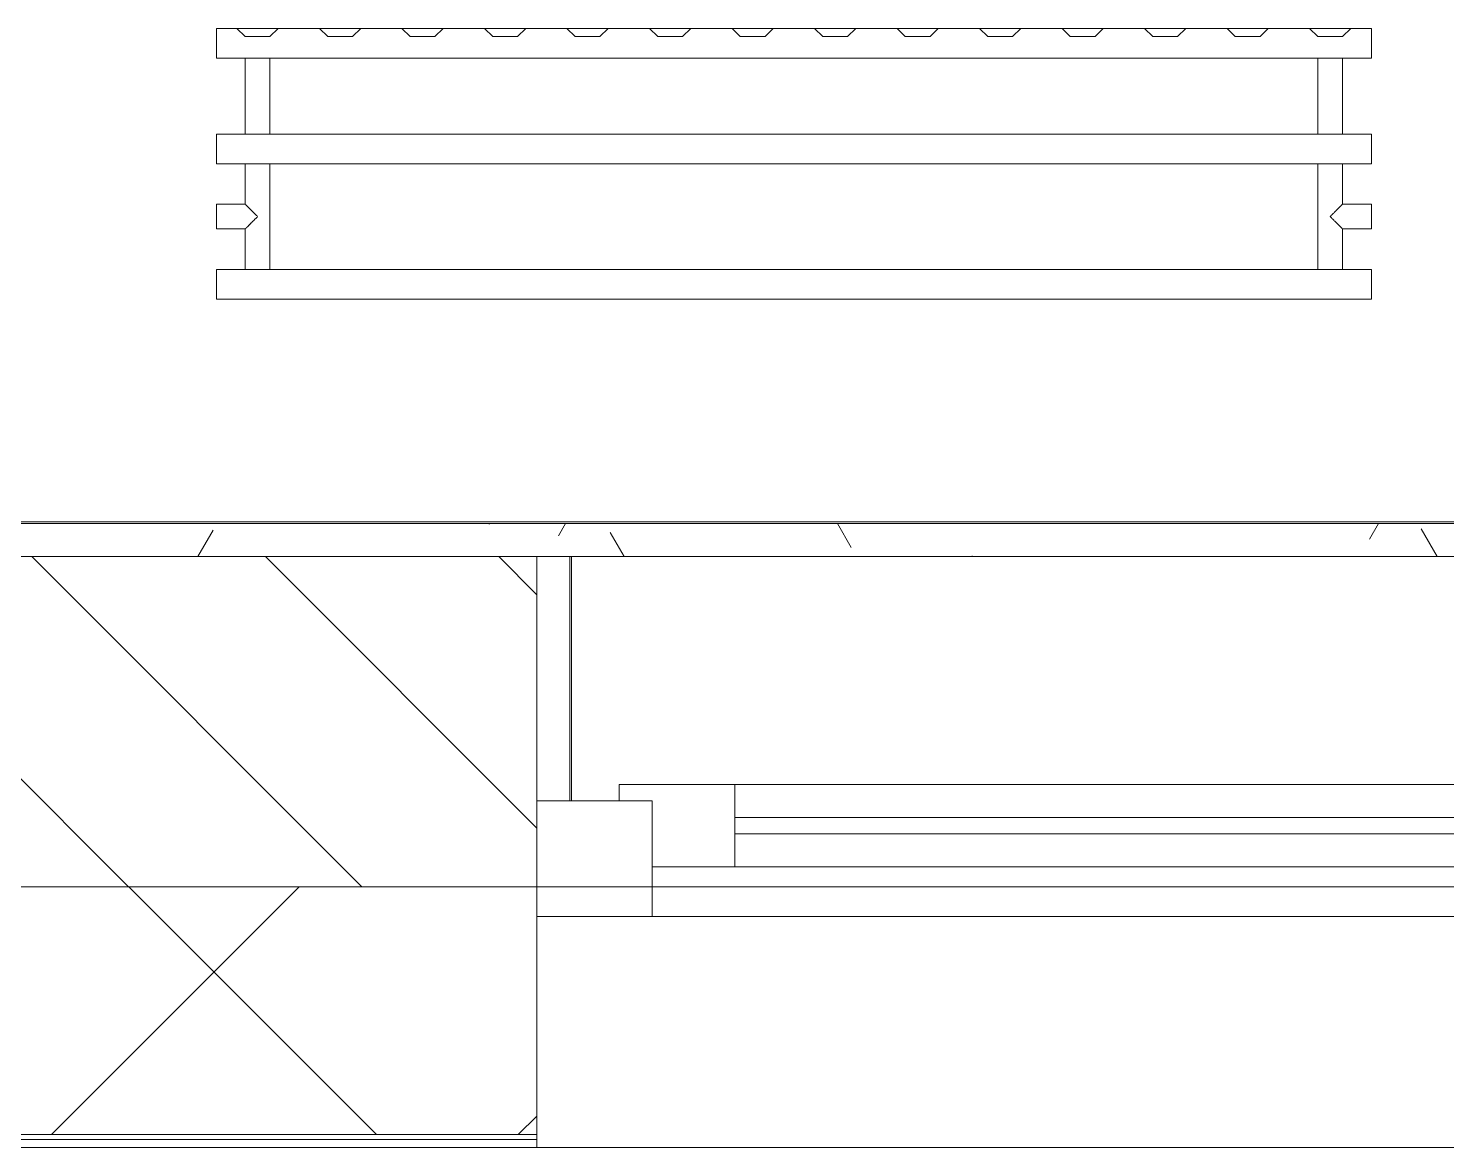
# Model space of a CAD drawing. Header units: millimetres. Extents: x -164500 to 426394, y -23753 to 102118.
# Drawn here: x 192500 to 193360, y 74281 to 74959 of the extents above; entities that cross this region are included whole.
import ezdxf

# ---------------------------------------------------------------- set-up
doc = ezdxf.new("R2010")
doc.units = ezdxf.units.MM
for name, color, linetype, lineweight in [('A-GLAZ', 7, 'Continuous', 9), ('A-GLAZ-1', 7, 'Continuous', 5), ('A-WALL', 7, 'Continuous', 5), ('I-WALL', 7, 'Continuous', 5)]:
    doc.layers.add(name, color=color, linetype=linetype, lineweight=lineweight)
for name, color, linetype, lineweight, true_color in [('A-WALL-1', 9, 'Continuous', 5, 0x808080), ('A-WALL-FNSH-1', 9, 'Continuous', 5, 0x808080), ('M-EQPM-1', 7, 'Continuous', 9, 0xb2b2b2)]:
    doc.layers.add(name, color=color, linetype=linetype, lineweight=lineweight, true_color=true_color)
pattern_1 = [(0, (148772.123, 0), (243.84, 60.96), [20.117, -162.763, 20.117, -162.763, -975.36]), (0, (148772.123, 0), (243.84, 60.96), [-365.76, 20.117, -345.643, 20.117, -162.763, -426.72]), (0, (148772.123, 0), (243.84, 60.96), [-914.4, 20.117, -101.803, 20.117, -284.683]), (120, (148863.563, 30.48), (-174.71291, 180.691634), [20.117, -162.763, 20.117, -162.763, -975.36]), (120, (148863.563, 30.48), (-174.71291, 180.691634), [-365.76, 20.117, -345.643, 20.117, -162.763, -426.72]), (120, (148863.563, 30.48), (-174.71291, 180.691634), [-914.4, 20.117, -101.803, 20.117, -284.683]), (240, (148894.043, 152.4), (-69.12709, -241.651634), [20.117, -162.763, 20.117, -162.763, -975.36]), (240, (148894.043, 152.4), (-69.12709, -241.651634), [-365.76, 20.117, -345.643, 20.117, -162.763, -426.72]), (240, (148894.043, 152.4), (-69.12709, -241.651634), [-914.4, 20.117, -101.803, 20.117, -284.683])]

# ---------------------------------------------------------------- blocks, each defined once
blk = doc.blocks.new('120_Окно_СКБ_1Ст - 120_Окно_СКБ_1Ст 900х2500_h_-V390-Объем проектирования 2 этажа')
at = {"layer": 'A-GLAZ'}
for p, q in [((-450, -127), (-450, -57)), ((-450, -57), (-380, -57)), ((-380, -57), (-380, -127)), ((380, -127), (380, -57)), ((380, -57), (450, -57)), ((450, -57), (450, -127)), ((380, -87), (-380, -87)), ((-380, -87), (-380, -127)), ((-330, -137), (-330, -87)), ((330, -137), (330, -87)), ((380, -127), (380, -87)), ((-380, -127), (-450, -127)), ((-380, -127), (-400, -127)), ((-400, -127), (-400, -137)), ((450, -127), (380, -127)), ((400, -127), (380, -127)), ((400, -137), (400, -127)), ((-400, -137), (400, -137)), ((400, -137), (-400, -137))]:
    blk.add_line(p, q, dxfattribs=at)
at = {"layer": 'A-GLAZ-1'}
for p, q in [((450, -57), (-450, -57)), ((-330, -107), (330, -107)), ((330, -117), (-330, -117)), ((-430, -127), (-400, -127)), ((400, -127), (430, -127))]:
    blk.add_line(p, q, dxfattribs=at)
blk = doc.blocks.new('radiator_prado_classic_z_tip_30_po exemplyaru - Classic Z Тип 30-300-31134001-Объем проектирования 2 этажа')
at = {"layer": 'M-EQPM-1'}
for p, q in [((0, 228), (0, 210)), ((700, 228), (0, 228)), ((0, 210), (0, 228)), ((0, 228), (12.5, 228)), ((12.5, 228), (37.5, 228)), ((37.5, 228), (12.5, 228)), ((12.5, 228), (37.5, 228)), ((12.5, 228), (17.5, 223)), ((12.5, 228), (17.5, 223)), ((32.5, 223), (37.5, 228)), ((37.5, 228), (32.5, 223)), ((37.5, 228), (62.5, 228)), ((62.5, 228), (87.5, 228)), ((87.5, 228), (62.5, 228)), ((62.5, 228), (87.5, 228)), ((62.5, 228), (67.5, 223)), ((62.5, 228), (67.5, 223)), ((82.5, 223), (87.5, 228)), ((87.5, 228), (82.5, 223)), ((87.5, 228), (112.5, 228)), ((112.5, 228), (137.5, 228)), ((137.5, 228), (112.5, 228)), ((112.5, 228), (137.5, 228)), ((112.5, 228), (117.5, 223)), ((112.5, 228), (117.5, 223)), ((132.5, 223), (137.5, 228)), ((137.5, 228), (132.5, 223)), ((137.5, 228), (162.5, 228)), ((162.5, 228), (187.5, 228)), ((187.5, 228), (162.5, 228)), ((162.5, 228), (187.5, 228)), ((162.5, 228), (167.5, 223)), ((162.5, 228), (167.5, 223)), ((182.5, 223), (187.5, 228)), ((187.5, 228), (182.5, 223)), ((187.5, 228), (212.5, 228)), ((212.5, 228), (237.5, 228)), ((237.5, 228), (212.5, 228)), ((212.5, 228), (237.5, 228)), ((212.5, 228), (217.5, 223)), ((212.5, 228), (217.5, 223)), ((232.5, 223), (237.5, 228)), ((237.5, 228), (232.5, 223)), ((237.5, 228), (262.5, 228)), ((262.5, 228), (287.5, 228)), ((287.5, 228), (262.5, 228)), ((262.5, 228), (287.5, 228)), ((262.5, 228), (267.5, 223)), ((262.5, 228), (267.5, 223)), ((282.5, 223), (287.5, 228)), ((287.5, 228), (282.5, 223)), ((287.5, 228), (312.5, 228)), ((312.5, 228), (337.5, 228)), ((337.5, 228), (312.5, 228)), ((312.5, 228), (337.5, 228)), ((312.5, 228), (317.5, 223)), ((312.5, 228), (317.5, 223)), ((332.5, 223), (337.5, 228)), ((337.5, 228), (332.5, 223)), ((337.5, 228), (362.5, 228)), ((362.5, 228), (387.5, 228)), ((387.5, 228), (362.5, 228)), ((362.5, 228), (387.5, 228)), ((362.5, 228), (367.5, 223)), ((362.5, 228), (367.5, 223)), ((382.5, 223), (387.5, 228)), ((387.5, 228), (382.5, 223)), ((387.5, 228), (412.5, 228)), ((412.5, 228), (437.5, 228)), ((437.5, 228), (412.5, 228)), ((412.5, 228), (437.5, 228)), ((412.5, 228), (417.5, 223)), ((412.5, 228), (417.5, 223)), ((432.5, 223), (437.5, 228)), ((437.5, 228), (432.5, 223)), ((437.5, 228), (462.5, 228)), ((462.5, 228), (487.5, 228)), ((487.5, 228), (462.5, 228)), ((462.5, 228), (487.5, 228)), ((462.5, 228), (467.5, 223)), ((462.5, 228), (467.5, 223)), ((482.5, 223), (487.5, 228)), ((487.5, 228), (482.5, 223)), ((487.5, 228), (512.5, 228)), ((512.5, 228), (537.5, 228)), ((537.5, 228), (512.5, 228)), ((512.5, 228), (537.5, 228)), ((512.5, 228), (517.5, 223)), ((512.5, 228), (517.5, 223)), ((532.5, 223), (537.5, 228)), ((537.5, 228), (532.5, 223)), ((537.5, 228), (562.5, 228)), ((562.5, 228), (587.5, 228)), ((587.5, 228), (562.5, 228)), ((562.5, 228), (587.5, 228)), ((562.5, 228), (567.5, 223)), ((562.5, 228), (567.5, 223)), ((582.5, 223), (587.5, 228)), ((587.5, 228), (582.5, 223)), ((587.5, 228), (612.5, 228)), ((612.5, 228), (637.5, 228)), ((637.5, 228), (612.5, 228)), ((612.5, 228), (637.5, 228)), ((612.5, 228), (617.5, 223)), ((612.5, 228), (617.5, 223)), ((632.5, 223), (637.5, 228)), ((637.5, 228), (632.5, 223)), ((637.5, 228), (662.5, 228)), ((662.5, 228), (687.5, 228)), ((687.5, 228), (662.5, 228)), ((662.5, 228), (687.5, 228)), ((662.5, 228), (667.5, 223)), ((662.5, 228), (667.5, 223)), ((682.5, 223), (687.5, 228)), ((687.5, 228), (682.5, 223)), ((687.5, 228), (700, 228)), ((700, 210), (700, 228)), ((700, 228), (700, 210)), ((32.5, 223), (17.5, 223)), ((17.5, 223), (32.5, 223)), ((82.5, 223), (67.5, 223)), ((67.5, 223), (82.5, 223)), ((132.5, 223), (117.5, 223)), ((117.5, 223), (132.5, 223)), ((182.5, 223), (167.5, 223)), ((167.5, 223), (182.5, 223)), ((232.5, 223), (217.5, 223)), ((217.5, 223), (232.5, 223)), ((282.5, 223), (267.5, 223)), ((267.5, 223), (282.5, 223)), ((332.5, 223), (317.5, 223)), ((317.5, 223), (332.5, 223)), ((382.5, 223), (367.5, 223)), ((367.5, 223), (382.5, 223)), ((432.5, 223), (417.5, 223)), ((417.5, 223), (432.5, 223)), ((482.5, 223), (467.5, 223)), ((467.5, 223), (482.5, 223)), ((532.5, 223), (517.5, 223)), ((517.5, 223), (532.5, 223)), ((582.5, 223), (567.5, 223)), ((567.5, 223), (582.5, 223)), ((632.5, 223), (617.5, 223)), ((617.5, 223), (632.5, 223)), ((682.5, 223), (667.5, 223)), ((667.5, 223), (682.5, 223)), ((0, 210), (700, 210)), ((17.76, 210), (0, 210)), ((17.5, 210), (17.5, 164)), ((17.5, 210), (17.5, 164)), ((17.76, 210), (17.5, 210)), ((17.5, 210), (17.76, 210)), ((17.76, 210), (17.5, 210)), ((17.5, 210), (32.5, 210)), ((25, 210), (17.76, 210)), ((17.76, 210), (32.24, 210)), ((32.24, 210), (17.76, 210)), ((30.3, 210), (25, 210)), ((32.24, 210), (30.3, 210)), ((32.5, 210), (32.24, 210)), ((32.24, 210), (32.5, 210)), ((32.5, 210), (32.24, 210)), ((667.76, 210), (32.24, 210)), ((32.5, 164), (32.5, 210)), ((32.5, 164), (32.5, 210)), ((667.5, 210), (667.5, 164)), ((667.5, 210), (667.5, 164)), ((667.76, 210), (667.5, 210)), ((667.5, 210), (682.5, 210)), ((667.76, 210), (667.5, 210)), ((667.5, 210), (667.76, 210)), ((668.5, 210), (667.76, 210)), ((668.5, 210), (667.76, 210)), ((667.76, 210), (668.5, 210)), ((669.7, 210), (668.5, 210)), ((669.7, 210), (668.5, 210)), ((668.5, 210), (682.24, 210)), ((671.25, 210), (669.7, 210)), ((671.25, 210), (669.7, 210)), ((673.06, 210), (671.25, 210)), ((673.06, 210), (671.25, 210)), ((675, 210), (673.06, 210)), ((675, 210), (673.06, 210)), ((676.94, 210), (675, 210)), ((676.94, 210), (675, 210)), ((678.75, 210), (676.94, 210)), ((678.75, 210), (676.94, 210)), ((680.3, 210), (678.75, 210)), ((680.3, 210), (678.75, 210)), ((682.24, 210), (680.3, 210)), ((681.5, 210), (680.3, 210)), ((682.24, 210), (681.5, 210)), ((682.5, 210), (682.24, 210)), ((682.5, 210), (682.24, 210)), ((682.24, 210), (682.5, 210)), ((700, 210), (682.24, 210)), ((682.5, 164), (682.5, 210)), ((682.5, 164), (682.5, 210)), ((700, 164), (0, 164)), ((0, 164), (0, 146)), ((0, 146), (0, 164)), ((0, 164), (17.76, 164)), ((17.76, 164), (17.5, 164)), ((17.5, 164), (17.76, 164)), ((17.76, 164), (17.5, 164)), ((17.5, 164), (32.5, 164)), ((18.5, 164), (17.76, 164)), ((17.76, 164), (32.24, 164)), ((32.24, 164), (17.76, 164)), ((19.7, 164), (18.5, 164)), ((21.25, 164), (19.7, 164)), ((25, 164), (21.25, 164)), ((26.94, 164), (25, 164)), ((28.75, 164), (26.94, 164)), ((30.3, 164), (28.75, 164)), ((31.5, 164), (30.3, 164)), ((32.24, 164), (31.5, 164)), ((32.5, 164), (32.24, 164)), ((32.24, 164), (32.5, 164)), ((32.5, 164), (32.24, 164)), ((32.24, 164), (667.76, 164)), ((667.76, 164), (667.5, 164)), ((667.5, 164), (682.5, 164)), ((667.76, 164), (667.5, 164)), ((667.5, 164), (667.76, 164)), ((668.5, 164), (667.76, 164)), ((668.5, 164), (667.76, 164)), ((667.76, 164), (682.24, 164)), ((669.7, 164), (668.5, 164)), ((669.7, 164), (668.5, 164)), ((671.25, 164), (669.7, 164)), ((673.06, 164), (669.7, 164)), ((673.06, 164), (671.25, 164)), ((675, 164), (673.06, 164)), ((675, 164), (673.06, 164)), ((676.94, 164), (675, 164)), ((676.94, 164), (675, 164)), ((678.75, 164), (676.94, 164)), ((678.75, 164), (676.94, 164)), ((680.3, 164), (678.75, 164)), ((680.3, 164), (678.75, 164)), ((681.5, 164), (680.3, 164)), ((681.5, 164), (680.3, 164)), ((682.24, 164), (681.5, 164)), ((682.24, 164), (681.5, 164)), ((682.5, 164), (682.24, 164)), ((682.5, 164), (682.24, 164)), ((682.24, 164), (682.5, 164)), ((682.24, 164), (700, 164)), ((700, 146), (700, 164)), ((700, 164), (700, 146)), ((0, 146), (700, 146)), ((18.5, 146), (0, 146)), ((17.5, 146), (17.5, 121.5)), ((17.5, 146), (17.5, 121.5)), ((17.5, 146), (18.5, 146)), ((18.5, 146), (17.5, 146)), ((17.5, 146), (18.5, 146)), ((32.5, 146), (17.5, 146)), ((18.5, 146), (19.7, 146)), ((32.24, 146), (18.5, 146)), ((18.5, 146), (32.24, 146)), ((19.7, 146), (21.25, 146)), ((21.25, 146), (26.94, 146)), ((26.94, 146), (28.75, 146)), ((28.75, 146), (30.3, 146)), ((30.3, 146), (31.5, 146)), ((31.5, 146), (32.24, 146)), ((32.24, 146), (32.5, 146)), ((32.5, 146), (32.24, 146)), ((32.24, 146), (32.5, 146)), ((667.76, 146), (32.24, 146)), ((32.5, 82), (32.5, 146)), ((32.5, 82), (32.5, 146)), ((667.5, 146), (667.5, 82)), ((667.5, 146), (667.5, 82)), ((667.5, 146), (667.76, 146)), ((682.5, 146), (667.5, 146)), ((667.5, 146), (667.76, 146)), ((667.76, 146), (667.5, 146)), ((667.76, 146), (668.5, 146)), ((667.76, 146), (668.5, 146)), ((681.5, 146), (667.76, 146)), ((668.5, 146), (669.7, 146)), ((668.5, 146), (669.7, 146)), ((669.7, 146), (681.5, 146)), ((669.7, 146), (671.25, 146)), ((671.25, 146), (673.06, 146)), ((673.06, 146), (675, 146)), ((675, 146), (676.94, 146)), ((676.94, 146), (681.5, 146)), ((681.5, 146), (682.5, 146)), ((681.5, 146), (682.5, 146)), ((682.5, 146), (681.5, 146)), ((700, 146), (681.5, 146)), ((682.5, 121.5), (682.5, 146)), ((682.5, 121.5), (682.5, 146)), ((17.5, 121.5), (0, 121.5)), ((17.5, 121.5), (0, 121.5)), ((0, 121.5), (0, 120.5)), ((0, 106.5), (0, 121.5)), ((0, 120.5), (0, 107.5)), ((0, 120.5), (0, 119.3)), ((0, 114), (0, 120.5)), ((0, 120.5), (0, 120.5)), ((700, 121.5), (682.5, 121.5)), ((700, 121.5), (682.5, 121.5)), ((700, 121.5), (700, 106.5)), ((700, 120.5), (700, 121.5)), ((700, 121.5), (700, 120.5)), ((700, 120.5), (700, 121.5)), ((700, 107.5), (700, 120.5)), ((700, 120.5), (700, 107.5)), ((700, 107.5), (700, 120.5)), ((0, 119.3), (0, 117.75)), ((0, 117.75), (0, 114)), ((0, 114), (0, 110.25)), ((0, 107.51), (0, 114)), ((0, 110.25), (0, 108.7)), ((0, 108.7), (0, 107.51)), ((0, 107.51), (0, 107.51)), ((0, 107.5), (0, 106.5)), ((0, 106.5), (17.5, 106.5)), ((0, 106.5), (17.5, 106.5)), ((17.5, 106.5), (17.5, 82)), ((17.5, 106.5), (17.5, 82)), ((682.5, 82), (682.5, 106.5)), ((682.5, 106.5), (700, 106.5)), ((682.5, 82), (682.5, 106.5)), ((682.5, 106.5), (700, 106.5)), ((700, 106.5), (700, 107.5)), ((700, 107.5), (700, 106.5)), ((700, 106.5), (700, 107.5)), ((700, 82), (0, 82)), ((0, 82), (0, 64)), ((0, 64), (0, 82)), ((0, 82), (18.5, 82)), ((18.5, 82), (17.5, 82)), ((17.5, 82), (18.5, 82)), ((18.5, 82), (17.5, 82)), ((17.5, 82), (32.5, 82)), ((19.7, 82), (18.5, 82)), ((18.5, 82), (32.24, 82)), ((32.24, 82), (18.5, 82)), ((21.25, 82), (19.7, 82)), ((23.06, 82), (21.25, 82)), ((25, 82), (23.06, 82)), ((26.94, 82), (25, 82)), ((31.5, 82), (26.94, 82)), ((32.24, 82), (31.5, 82)), ((32.5, 82), (32.24, 82)), ((32.24, 82), (32.5, 82)), ((32.5, 82), (32.24, 82)), ((32.24, 82), (667.76, 82)), ((667.76, 82), (667.5, 82)), ((667.5, 82), (682.5, 82)), ((667.76, 82), (667.5, 82)), ((667.5, 82), (667.76, 82)), ((668.5, 82), (667.76, 82)), ((668.5, 82), (667.76, 82)), ((667.76, 82), (681.5, 82)), ((669.7, 82), (668.5, 82)), ((669.7, 82), (668.5, 82)), ((671.25, 82), (669.7, 82)), ((671.25, 82), (669.7, 82)), ((673.06, 82), (671.25, 82)), ((673.06, 82), (671.25, 82)), ((675, 82), (673.06, 82)), ((675, 82), (673.06, 82)), ((676.94, 82), (675, 82)), ((676.94, 82), (675, 82)), ((678.75, 82), (676.94, 82)), ((681.5, 82), (676.94, 82)), ((680.3, 82), (678.75, 82)), ((681.5, 82), (680.3, 82)), ((682.5, 82), (681.5, 82)), ((682.5, 82), (681.5, 82)), ((681.5, 82), (682.5, 82)), ((681.5, 82), (700, 82)), ((700, 64), (700, 82)), ((700, 82), (700, 64)), ((700, 64), (0, 64)), ((0, 64), (700, 64))]:
    blk.add_line(p, q, dxfattribs=at)
for points, knots in [([(18.51, 120.49), (18.43, 120.57), (18.29, 120.71), (18.09, 120.91), (17.91, 121.09), (17.77, 121.23), (17.65, 121.34), (17.54, 121.46), (17.5, 121.49), (17.5, 121.5)], [0.7142857, 0.7142857, 0.7142857, 0.7142857, 0.75, 0.7857143, 0.8214286, 0.8571429, 0.8928571, 0.9285714, 1, 1, 1, 1]), ([(17.5, 121.5), (17.5, 121.49), (17.54, 121.46), (17.65, 121.34), (17.77, 121.23), (17.91, 121.09), (18.09, 120.91), (18.29, 120.71), (18.43, 120.57), (18.51, 120.49)], [0, 0, 0, 0, 0.0714286, 0.1071429, 0.1428571, 0.1785714, 0.2142857, 0.25, 0.2857143, 0.2857143, 0.2857143, 0.2857143]), ([(17.5, 121.5), (17.51, 121.5), (17.55, 121.46), (17.66, 121.35), (17.77, 121.23), (17.91, 121.09), (18.09, 120.91), (18.29, 120.71), (18.43, 120.57), (18.51, 120.49)], [0, 0, 0, 0, 0.0714286, 0.1071429, 0.1428571, 0.1785714, 0.2142857, 0.25, 0.2857143, 0.2857143, 0.2857143, 0.2857143]), ([(25, 114), (24.52, 114.48), (23.56, 115.45), (22.37, 116.63), (21.57, 117.43), (21.12, 117.87), (20.8, 118.21), (20.47, 118.53), (20.16, 118.84), (19.85, 119.15), (19.56, 119.44), (19.27, 119.73), (19, 120), (18.74, 120.26), (18.51, 120.49), (18.29, 120.71), (18.09, 120.91), (17.91, 121.09), (17.77, 121.23), (17.66, 121.35), (17.55, 121.46), (17.51, 121.5), (17.5, 121.5)], [0, 0, 0, 0, 0.142857, 0.285714, 0.357143, 0.392857, 0.428571, 0.464286, 0.5, 0.535714, 0.571429, 0.607143, 0.642857, 0.678571, 0.714286, 0.75, 0.785714, 0.821429, 0.857143, 0.892857, 0.928571, 1, 1, 1, 1]), ([(675, 114), (675.48, 114.48), (676.45, 115.44), (677.63, 116.63), (678.43, 117.43), (678.87, 117.88), (679.2, 118.2), (679.53, 118.53), (679.84, 118.84), (680.15, 119.15), (680.44, 119.44), (680.73, 119.73), (681, 120), (681.26, 120.26), (681.49, 120.49), (681.71, 120.71), (681.91, 120.91), (682.09, 121.09), (682.23, 121.23), (682.35, 121.34), (682.46, 121.45), (682.5, 121.49), (682.5, 121.5)], [0, 0, 0, 0, 0.142857, 0.285714, 0.357143, 0.392857, 0.428571, 0.464286, 0.5, 0.535714, 0.571429, 0.607143, 0.642857, 0.678571, 0.714286, 0.75, 0.785714, 0.821429, 0.857143, 0.892857, 0.928571, 1, 1, 1, 1]), ([(682.5, 121.5), (682.5, 121.49), (682.46, 121.45), (682.35, 121.34), (682.23, 121.23), (682.09, 121.09), (681.91, 120.91), (681.71, 120.71), (681.57, 120.57), (681.49, 120.49)], [0, 0, 0, 0, 0.0714286, 0.1071429, 0.1428571, 0.1785714, 0.2142857, 0.25, 0.2857143, 0.2857143, 0.2857143, 0.2857143]), ([(682.5, 121.5), (682.5, 121.49), (682.46, 121.45), (682.35, 121.34), (682.23, 121.23), (682.09, 121.09), (681.91, 120.91), (681.71, 120.71), (681.57, 120.57), (681.49, 120.49)], [0, 0, 0, 0, 0.0714286, 0.1071429, 0.1428571, 0.1785714, 0.2142857, 0.25, 0.2857143, 0.2857143, 0.2857143, 0.2857143]), ([(681.49, 120.49), (681.57, 120.57), (681.71, 120.71), (681.91, 120.91), (682.09, 121.09), (682.23, 121.23), (682.35, 121.34), (682.46, 121.45), (682.5, 121.49), (682.5, 121.5)], [0.7142857, 0.7142857, 0.7142857, 0.7142857, 0.75, 0.7857143, 0.8214286, 0.8571429, 0.8928571, 0.9285714, 1, 1, 1, 1]), ([(17.5, 106.5), (17.51, 106.5), (17.55, 106.54), (17.66, 106.65), (17.77, 106.77), (17.91, 106.91), (18.09, 107.09), (18.29, 107.29), (18.51, 107.51), (18.74, 107.74), (19, 108), (19.27, 108.27), (19.56, 108.56), (19.85, 108.85), (20.26, 109.26), (20.69, 109.68), (21.12, 110.13), (21.57, 110.57), (22.37, 111.37), (23.56, 112.55), (24.52, 113.52), (25, 114)], [0, 0, 0, 0, 0.071429, 0.107143, 0.142857, 0.178571, 0.214286, 0.25, 0.285714, 0.321429, 0.357143, 0.392857, 0.428571, 0.464286, 0.5, 0.571429, 0.607143, 0.642857, 0.714286, 0.857143, 1, 1, 1, 1]), ([(19.56, 119.44), (19.65, 119.35), (19.85, 119.15), (20.26, 118.74), (20.68, 118.31), (21.13, 117.88), (21.57, 117.43), (21.92, 117.09), (22.15, 116.85)], [0.4285714, 0.4285714, 0.4285714, 0.4285714, 0.4642857, 0.5, 0.5714286, 0.6071429, 0.6428571, 0.7142857, 0.7142857, 0.7142857, 0.7142857]), ([(19.56, 119.44), (19.65, 119.35), (19.85, 119.15), (20.26, 118.74), (20.69, 118.32), (21.12, 117.87), (21.57, 117.43), (21.92, 117.08), (22.15, 116.85)], [0.4285714, 0.4285714, 0.4285714, 0.4285714, 0.4642857, 0.5, 0.5714286, 0.6071429, 0.6428571, 0.7142857, 0.7142857, 0.7142857, 0.7142857]), ([(22.15, 116.85), (21.92, 117.09), (21.57, 117.43), (21.13, 117.88), (20.91, 118.1), (20.8, 118.2)], [0.2857143, 0.2857143, 0.2857143, 0.2857143, 0.3571429, 0.3928571, 0.4285714, 0.4285714, 0.4285714, 0.4285714]), ([(682.5, 106.5), (682.5, 106.51), (682.46, 106.55), (682.35, 106.66), (682.23, 106.77), (682.09, 106.91), (681.91, 107.09), (681.71, 107.29), (681.49, 107.51), (681.26, 107.74), (681, 108), (680.73, 108.27), (680.44, 108.56), (680.15, 108.85), (679.74, 109.26), (679.32, 109.69), (678.87, 110.12), (678.43, 110.57), (677.63, 111.37), (676.45, 112.56), (675.48, 113.52), (675, 114)], [0, 0, 0, 0, 0.071429, 0.107143, 0.142857, 0.178571, 0.214286, 0.25, 0.285714, 0.321429, 0.357143, 0.392857, 0.428571, 0.464286, 0.5, 0.571429, 0.607143, 0.642857, 0.714286, 0.857143, 1, 1, 1, 1]), ([(680.44, 119.44), (680.35, 119.35), (680.15, 119.15), (679.74, 118.74), (679.32, 118.31), (678.87, 117.88), (678.43, 117.43), (678.08, 117.08), (677.85, 116.85)], [0.4285714, 0.4285714, 0.4285714, 0.4285714, 0.4642857, 0.5, 0.5714286, 0.6071429, 0.6428571, 0.7142857, 0.7142857, 0.7142857, 0.7142857]), ([(677.85, 116.85), (678.08, 117.08), (678.43, 117.43), (678.87, 117.88), (679.2, 118.2), (679.53, 118.53), (679.84, 118.84), (680.15, 119.15), (680.35, 119.35), (680.44, 119.44)], [0.2857143, 0.2857143, 0.2857143, 0.2857143, 0.3571429, 0.3928571, 0.4285714, 0.4642857, 0.5, 0.5357143, 0.5714286, 0.5714286, 0.5714286, 0.5714286]), ([(679.2, 118.2), (679.09, 118.1), (678.87, 117.88), (678.43, 117.43), (678.08, 117.08), (677.85, 116.85)], [0.5714286, 0.5714286, 0.5714286, 0.5714286, 0.6071429, 0.6428571, 0.7142857, 0.7142857, 0.7142857, 0.7142857]), ([(680.44, 119.44), (680.35, 119.35), (680.15, 119.15), (679.74, 118.74), (679.42, 118.42), (679.2, 118.2)], [0.4285714, 0.4285714, 0.4285714, 0.4285714, 0.4642857, 0.5, 0.5714286, 0.5714286, 0.5714286, 0.5714286]), ([(17.5, 106.5), (17.5, 106.51), (17.54, 106.55), (17.65, 106.66), (17.77, 106.77), (17.91, 106.91), (18.09, 107.09), (18.29, 107.29), (18.43, 107.43), (18.51, 107.51)], [0, 0, 0, 0, 0.0714286, 0.1071429, 0.1428571, 0.1785714, 0.2142857, 0.25, 0.2857143, 0.2857143, 0.2857143, 0.2857143]), ([(18.51, 107.51), (18.43, 107.43), (18.29, 107.29), (18.09, 107.09), (17.91, 106.91), (17.77, 106.77), (17.65, 106.66), (17.54, 106.55), (17.5, 106.51), (17.5, 106.5)], [0.7142857, 0.7142857, 0.7142857, 0.7142857, 0.75, 0.7857143, 0.8214286, 0.8571429, 0.8928571, 0.9285714, 1, 1, 1, 1]), ([(18.51, 107.51), (18.43, 107.43), (18.29, 107.29), (18.09, 107.09), (17.91, 106.91), (17.77, 106.77), (17.66, 106.65), (17.55, 106.54), (17.51, 106.5), (17.5, 106.5)], [0.7142857, 0.7142857, 0.7142857, 0.7142857, 0.75, 0.7857143, 0.8214286, 0.8571429, 0.8928571, 0.9285714, 1, 1, 1, 1]), ([(22.15, 111.15), (21.92, 110.92), (21.57, 110.57), (21.13, 110.12), (20.8, 109.8), (20.47, 109.47), (20.16, 109.16), (19.85, 108.85), (19.65, 108.65), (19.56, 108.56)], [0.2857143, 0.2857143, 0.2857143, 0.2857143, 0.3571429, 0.3928571, 0.4285714, 0.4642857, 0.5, 0.5357143, 0.5714286, 0.5714286, 0.5714286, 0.5714286]), ([(22.15, 111.15), (21.92, 110.92), (21.57, 110.57), (21.12, 110.13), (20.8, 109.79), (20.47, 109.47), (20.16, 109.16), (19.85, 108.85), (19.65, 108.65), (19.56, 108.56)], [0.2857143, 0.2857143, 0.2857143, 0.2857143, 0.3571429, 0.3928571, 0.4285714, 0.4642857, 0.5, 0.5357143, 0.5714286, 0.5714286, 0.5714286, 0.5714286]), ([(19.56, 108.56), (19.65, 108.65), (19.85, 108.85), (20.26, 109.26), (20.58, 109.58), (20.8, 109.8)], [0.4285714, 0.4285714, 0.4285714, 0.4285714, 0.4642857, 0.5, 0.5714286, 0.5714286, 0.5714286, 0.5714286]), ([(20.8, 109.8), (20.91, 109.91), (21.13, 110.12), (21.57, 110.57), (21.92, 110.92), (22.15, 111.15)], [0.5714286, 0.5714286, 0.5714286, 0.5714286, 0.6071429, 0.6428571, 0.7142857, 0.7142857, 0.7142857, 0.7142857]), ([(677.85, 111.15), (678.08, 110.92), (678.43, 110.57), (678.87, 110.12), (679.09, 109.9), (679.2, 109.8)], [0.2857143, 0.2857143, 0.2857143, 0.2857143, 0.3571429, 0.3928571, 0.4285714, 0.4285714, 0.4285714, 0.4285714]), ([(677.85, 111.15), (678.08, 110.92), (678.43, 110.57), (678.87, 110.12), (679.2, 109.8), (679.53, 109.47), (679.84, 109.16), (680.15, 108.85), (680.35, 108.65), (680.44, 108.56)], [0.2857143, 0.2857143, 0.2857143, 0.2857143, 0.3571429, 0.3928571, 0.4285714, 0.4642857, 0.5, 0.5357143, 0.5714286, 0.5714286, 0.5714286, 0.5714286]), ([(680.44, 108.56), (680.35, 108.65), (680.15, 108.85), (679.74, 109.26), (679.32, 109.69), (678.87, 110.12), (678.43, 110.57), (678.08, 110.92), (677.85, 111.15)], [0.4285714, 0.4285714, 0.4285714, 0.4285714, 0.4642857, 0.5, 0.5714286, 0.6071429, 0.6428571, 0.7142857, 0.7142857, 0.7142857, 0.7142857]), ([(681.49, 107.51), (681.57, 107.43), (681.71, 107.29), (681.91, 107.09), (682.09, 106.91), (682.23, 106.77), (682.35, 106.66), (682.46, 106.55), (682.5, 106.51), (682.5, 106.5)], [0.7142857, 0.7142857, 0.7142857, 0.7142857, 0.75, 0.7857143, 0.8214286, 0.8571429, 0.8928571, 0.9285714, 1, 1, 1, 1]), ([(681.49, 107.51), (681.57, 107.43), (681.71, 107.29), (681.91, 107.09), (682.09, 106.91), (682.23, 106.77), (682.35, 106.66), (682.46, 106.55), (682.5, 106.51), (682.5, 106.5)], [0.7142857, 0.7142857, 0.7142857, 0.7142857, 0.75, 0.7857143, 0.8214286, 0.8571429, 0.8928571, 0.9285714, 1, 1, 1, 1]), ([(682.5, 106.5), (682.5, 106.51), (682.46, 106.55), (682.35, 106.66), (682.23, 106.77), (682.09, 106.91), (681.91, 107.09), (681.71, 107.29), (681.57, 107.43), (681.49, 107.51)], [0, 0, 0, 0, 0.0714286, 0.1071429, 0.1428571, 0.1785714, 0.2142857, 0.25, 0.2857143, 0.2857143, 0.2857143, 0.2857143])]:
    blk.add_open_spline(points, degree=3, knots=knots, dxfattribs=at)
for points in [[(19.56, 119.44), (19.46, 119.54), (19.27, 119.73), (19, 120), (18.74, 120.26), (18.59, 120.42), (18.51, 120.49)], [(18.51, 120.49), (18.59, 120.42), (18.74, 120.26), (19, 120), (19.27, 119.73), (19.46, 119.54), (19.56, 119.44)], [(18.51, 120.49), (18.58, 120.41), (18.74, 120.26), (19, 120), (19.27, 119.73), (19.46, 119.54), (19.56, 119.44)], [(681.49, 120.49), (681.41, 120.42), (681.26, 120.26), (681, 120), (680.73, 119.73), (680.54, 119.54), (680.44, 119.44)], [(681.49, 120.49), (681.41, 120.42), (681.26, 120.26), (681, 120), (680.73, 119.73), (680.54, 119.54), (680.44, 119.44)], [(680.44, 119.44), (680.54, 119.54), (680.73, 119.73), (681, 120), (681.26, 120.26), (681.41, 120.42), (681.49, 120.49)], [(20.8, 118.2), (20.69, 118.31), (20.47, 118.53), (20.16, 118.84), (19.85, 119.15), (19.65, 119.35), (19.56, 119.44)], [(25, 114), (24.52, 114.49), (23.55, 115.44), (22.61, 116.39), (22.15, 116.85)], [(22.15, 116.85), (22.61, 116.39), (23.55, 115.44), (24.52, 114.49), (25, 114)], [(22.15, 116.85), (22.61, 116.39), (23.56, 115.45), (24.52, 114.48), (25, 114)], [(22.15, 111.15), (22.61, 111.61), (23.55, 112.56), (24.52, 113.52), (25, 114)], [(25, 114), (24.52, 113.52), (23.55, 112.56), (22.61, 111.61), (22.15, 111.15)], [(25, 114), (24.52, 113.52), (23.56, 112.55), (22.61, 111.61), (22.15, 111.15)], [(677.85, 116.85), (677.39, 116.39), (676.45, 115.44), (675.48, 114.48), (675, 114)], [(677.85, 116.85), (677.39, 116.39), (676.45, 115.44), (675.48, 114.48), (675, 114)], [(675, 114), (675.48, 114.48), (676.45, 115.44), (677.39, 116.39), (677.85, 116.85)], [(675, 114), (675.48, 113.52), (676.45, 112.56), (677.39, 111.61), (677.85, 111.15)], [(675, 114), (675.48, 113.52), (676.45, 112.56), (677.39, 111.61), (677.85, 111.15)], [(677.85, 111.15), (677.39, 111.61), (676.45, 112.56), (675.48, 113.52), (675, 114)], [(18.51, 107.51), (18.59, 107.58), (18.74, 107.74), (19, 108), (19.27, 108.27), (19.46, 108.46), (19.56, 108.56)], [(19.56, 108.56), (19.46, 108.46), (19.27, 108.27), (19, 108), (18.74, 107.74), (18.59, 107.58), (18.51, 107.51)], [(19.56, 108.56), (19.46, 108.46), (19.27, 108.27), (19, 108), (18.74, 107.74), (18.58, 107.59), (18.51, 107.51)], [(679.2, 109.8), (679.31, 109.69), (679.53, 109.47), (679.84, 109.16), (680.15, 108.85), (680.35, 108.65), (680.44, 108.56)], [(680.44, 108.56), (680.54, 108.46), (680.73, 108.27), (681, 108), (681.26, 107.74), (681.41, 107.58), (681.49, 107.51)], [(680.44, 108.56), (680.54, 108.46), (680.73, 108.27), (681, 108), (681.26, 107.74), (681.41, 107.58), (681.49, 107.51)], [(681.49, 107.51), (681.41, 107.58), (681.26, 107.74), (681, 108), (680.73, 108.27), (680.54, 108.46), (680.44, 108.56)]]:
    blk.add_open_spline(points, degree=3, dxfattribs=at)
blk = doc.blocks.new('2floor')
at = {"layer": 'A-WALL'}
h = blk.add_hatch(dxfattribs=at)
h.set_pattern_fill('FP_2', color=256, style=0, pattern_type=2)
h.set_pattern_definition([(135, (148772.12, 0), (-70.71068, -70.71068), [])])
h.paths.add_polyline_path([(192248.27, -100), (192808.46, -100), (192808.46, 100), (192192.12, 100), (192192.12, -100)])
h.paths.add_polyline_path([(193708.46, -100), (194082.12, -100), (194082.12, 100), (193708.46, 100), (193708.46, 81.45)])
h = blk.add_hatch(dxfattribs=at)
h.set_pattern_fill('FP_24', color=256, style=0, pattern_type=2)
h.set_pattern_definition([(45, (148772.12, 0), (-141.42136, 141.42136), []), (135, (148772.12, 0), (-141.42136, -141.42136), [])])
h.paths.add_polyline_path([(224252.12, -250), (224472.12, -250), (224472.12, -100), (220332.12, -100), (220332.12, -250), (224048.58, -250)])
h.paths.add_polyline_path([(216098.5, -250), (219432.12, -250), (219432.12, -100), (215832.12, -100), (215832.12, -250)])
h.paths.add_polyline_path([(214182.12, -250), (214932.12, -250), (214932.12, -100), (213932.12, -100), (213932.12, -250)])
h.paths.add_polyline_path([(210182.12, -250), (210832.12, -250), (210832.12, -100), (209682.12, -100), (209682.12, -250)])
h.paths.add_polyline_path([(207582.12, -250), (207582.12, -100), (206832.12, -100), (206832.12, -250), (207425.69, -250)])
h.paths.add_polyline_path([(205182.12, -250), (205932.12, -250), (205932.12, -100), (205182.12, -100), (205182.12, -118)])
h.paths.add_polyline_path([(200682.12, -250), (202082.12, -250), (202082.12, -100), (200682.12, -100)])
h.paths.add_polyline_path([(196584.67, -250), (197582.12, -250), (197582.12, -100), (196182.12, -100), (196182.12, -250)])
h.paths.add_polyline_path([(191682.12, -250), (192808.46, -250), (192808.46, -100), (191432.12, -100), (191432.12, -250), (191525.53, -250)])
h.paths.add_polyline_path([(194082.12, -250), (194082.12, -100), (193708.46, -100), (193708.46, -250)])
h.paths.add_polyline_path([(187262.12, -250), (188332.12, -250), (188332.12, -100), (186762.12, -100), (186762.12, -250), (187189.13, -250)])
h.paths.add_polyline_path([(181782.12, -250), (182642.12, -250), (182642.12, -100), (181782.12, -100), (181782.12, -118)])
h.paths.add_polyline_path([(183575.45, -250), (184662.12, -250), (184662.12, -100), (183542.12, -100), (183542.12, -250)])
h.paths.add_polyline_path([(178516.31, -250), (179682.12, -250), (179682.12, -100), (177981.87, -100), (177981.87, -250)])
h.paths.add_polyline_path([(171288.97, -250), (171482.12, -250), (171482.12, -100), (170382.12, -100), (170382.12, -250), (171282.12, -250)])
h.paths.add_polyline_path([(174902.64, -250), (175181.87, -250), (175181.87, -100), (173582.12, -100), (173582.12, -250), (174332.12, -250)])
h.paths.add_polyline_path([(165432.12, -250), (166032.12, -250), (166032.12, -100), (164882.12, -100), (164882.12, -250)])
h.paths.add_polyline_path([(167582.12, -250), (167582.12, -100), (166932.12, -100), (166932.12, -250), (166952.56, -250)])
h.paths.add_polyline_path([(160932.12, -250), (161782.12, -250), (161782.12, -100), (160432.12, -100), (160432.12, -250), (160447.95, -250)])
h.paths.add_polyline_path([(155388.81, -250), (157332.12, -250), (157332.12, -100), (153402.12, -100), (153402.12, -250), (154666.08, -250)])
h.paths.add_polyline_path([(148662.12, -250), (152502.12, -250), (152502.12, -100), (148512.12, -100), (148512.12, -250)])
at = {"layer": 'I-WALL'}
h = blk.add_hatch(dxfattribs=at)
h.set_pattern_fill('FP_191', color=256, style=0, pattern_type=2)
h.set_pattern_definition(pattern_1)
h.paths.add_polyline_path([(192462.12, 100), (196182.12, 100), (196180.32, 120), (192462.12, 120)])
h = blk.add_hatch(dxfattribs=at)
h.set_pattern_fill('FP_191', color=256, style=0, pattern_type=2)
h.set_pattern_definition(pattern_1)
h.paths.add_polyline_path([(192808.46, -48), (192828.46, -48), (192828.46, 100), (192808.46, 100), (192808.46, 81.45)])
at = {"layer": 'A-WALL'}
for p, q in [((192182.12, -100), (192808.46, -100)), ((191432.12, -250), (192808.46, -250)), ((191432.12, -253), (192808.46, -253)), ((193708.46, -258), (192808.46, -258))]:
    blk.add_line(p, q, dxfattribs=at)
at = {"layer": 'A-WALL-1'}
for p, q in [((196182.12, 120), (192462.12, 120)), ((192192.12, 100), (196182.12, 100)), ((192808.46, 100), (192808.46, -250)), ((192828.46, -48), (192828.46, 100)), ((192808.46, -48), (192828.46, -48))]:
    blk.add_line(p, q, dxfattribs=at)
at = {"layer": 'A-WALL-FNSH-1'}
for p, q in [((196161.12, 121), (192482.12, 121)), ((192829.46, -48), (192829.46, 100)), ((192828.46, -48), (192829.46, -48)), ((192808.46, -258), (192808.46, -250)), ((191432.12, -258), (192808.46, -258))]:
    blk.add_line(p, q, dxfattribs=at)
at = {"layer": 'I-WALL'}
blk.add_line((193708.46, -100), (192808.46, -100), dxfattribs=at)
at = {"layer": 'A-GLAZ', "color": 3, "rotation": 180}
blk.add_blockref('120_Окно_СКБ_1Ст - 120_Окно_СКБ_1Ст 900х2500_h_-V390-Объем проектирования 2 этажа', (193258.46, -175), dxfattribs=at)
at = {"layer": 'M-EQPM-1'}
blk.add_blockref('radiator_prado_classic_z_tip_30_po exemplyaru - Classic Z Тип 30-300-31134001-Объем проектирования 2 этажа', (192614.3, 192), dxfattribs=at)

msp = doc.modelspace()

# ---------------------------------------------------------------- block references
msp.add_blockref('2floor', (0, 74539.358))

doc.saveas('drawing.dxf')
